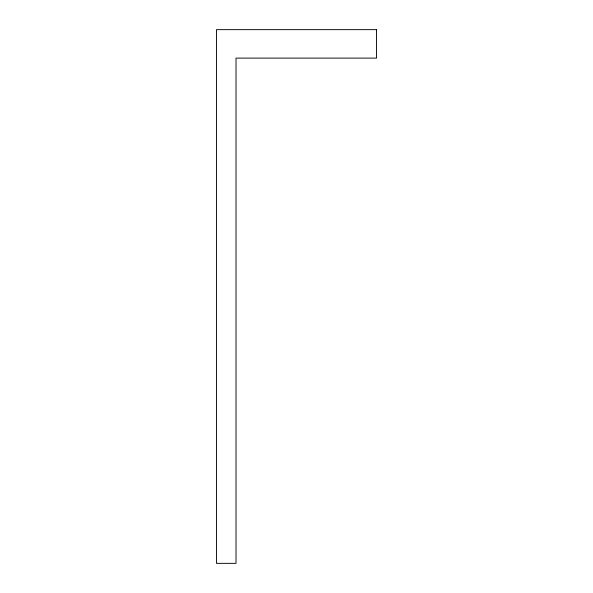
<?xml version="1.0" encoding="UTF-8"?>
<svg xmlns="http://www.w3.org/2000/svg" width="593" height="593" viewBox="0 0 593 593"><rect width="100%" height="100%" fill="white"/><g stroke="black" fill="none" stroke-linecap="round" stroke-linejoin="round"><path stroke-width="0.89" d="M376.555 29.65L216.445 29.65L216.445 563.35L236.014 563.35L236.014 58.114L376.555 58.114L376.555 29.65"/></g></svg>
